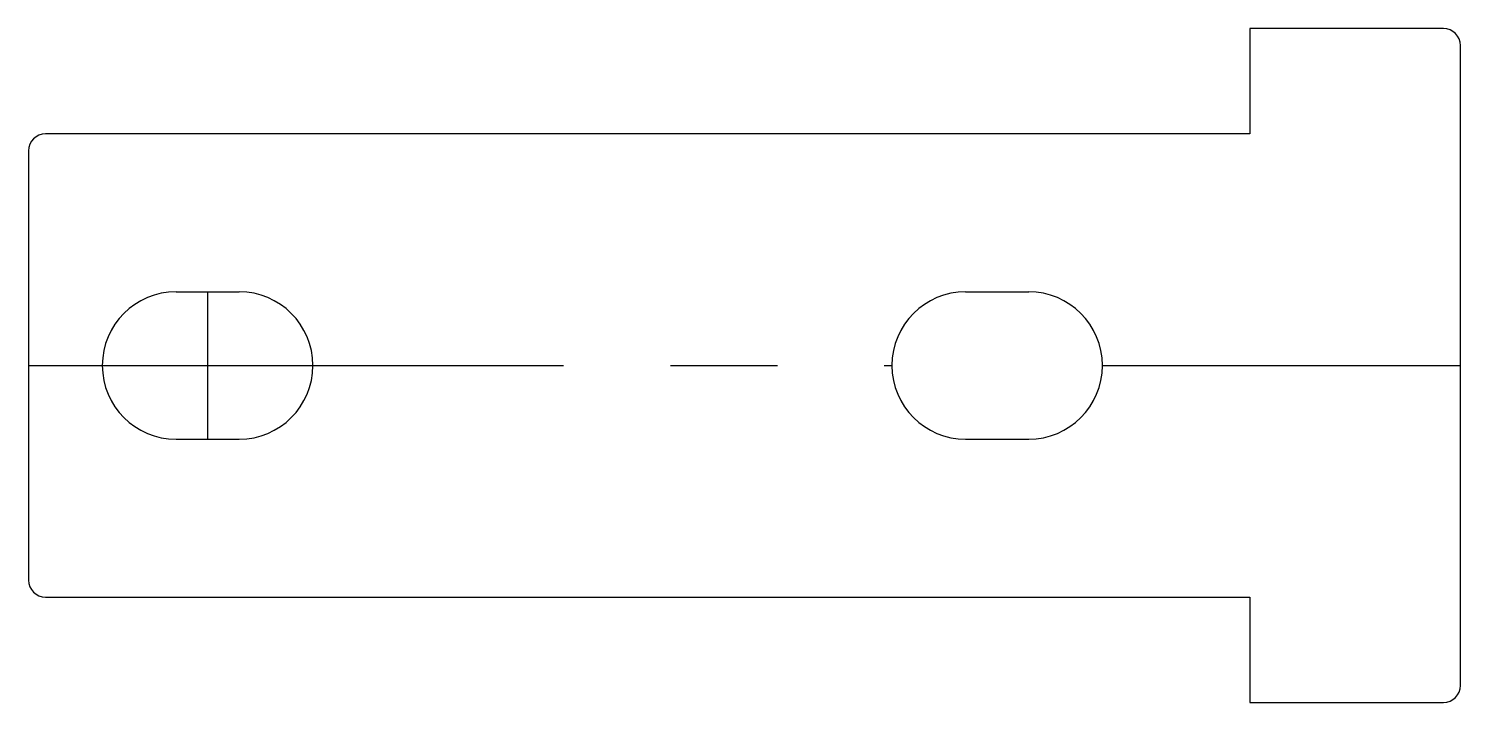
# Model space of a CAD drawing. Header units: centimetres. Extents: x -0.35 to 3.05, y -0.38 to 1.22.
import ezdxf

# ---------------------------------------------------------------- set-up
doc = ezdxf.new("R2010")
doc.units = ezdxf.units.CM
doc.linetypes.add('CENTERX2', pattern=[2.032, 1.27, -0.254, 0.254, -0.254])

msp = doc.modelspace()

# ---------------------------------------------------------------- linework, layer by layer
at = {"color": 7, "linetype": 'Continuous'}
for p, q in [((3.01, 1.2233), (2.55, 1.2233)), ((2.55, 1.2233), (2.55, 0.9733)), ((3.05, -0.3367), (3.05, 1.1833)), ((2.55, 0.9733), (-0.31, 0.9733)), ((-0.35, 0.9333), (-0.35, -0.0867)), ((0, 0.5983), (0.15, 0.5983)), ((1.875, 0.5983), (2.025, 0.5983)), ((0, 0.2483), (0.15, 0.2483)), ((1.875, 0.2483), (2.025, 0.2483)), ((-0.31, -0.1267), (2.55, -0.1267)), ((2.55, -0.1267), (2.55, -0.3767)), ((2.55, -0.3767), (3.01, -0.3767))]:
    msp.add_line(p, q, dxfattribs=at)
at = {"color": 7, "linetype": 'CENTERX2'}
for p, q in [((0.075, 0.5983), (0.075, 0.2483)), ((-0.35, 0.4233), (1.7, 0.4233)), ((2.2, 0.4233), (3.05, 0.4233))]:
    msp.add_line(p, q, dxfattribs=at)
at = {"color": 7, "linetype": 'Continuous'}
for centre, radius, start, end in [((3.01, 1.1833), 0.04, 0, 90), ((-0.31, 0.9333), 0.04, 90, 180), ((0, 0.4233), 0.175, 90, 270), ((0.15, 0.4233), 0.175, 270, 90), ((1.875, 0.4233), 0.175, 90, 270), ((2.025, 0.4233), 0.175, 270, 90), ((-0.31, -0.0867), 0.04, 180, 270), ((3.01, -0.3367), 0.04, 270, 0)]:
    msp.add_arc(centre, radius, start, end, dxfattribs=at)

doc.saveas('drawing.dxf')
